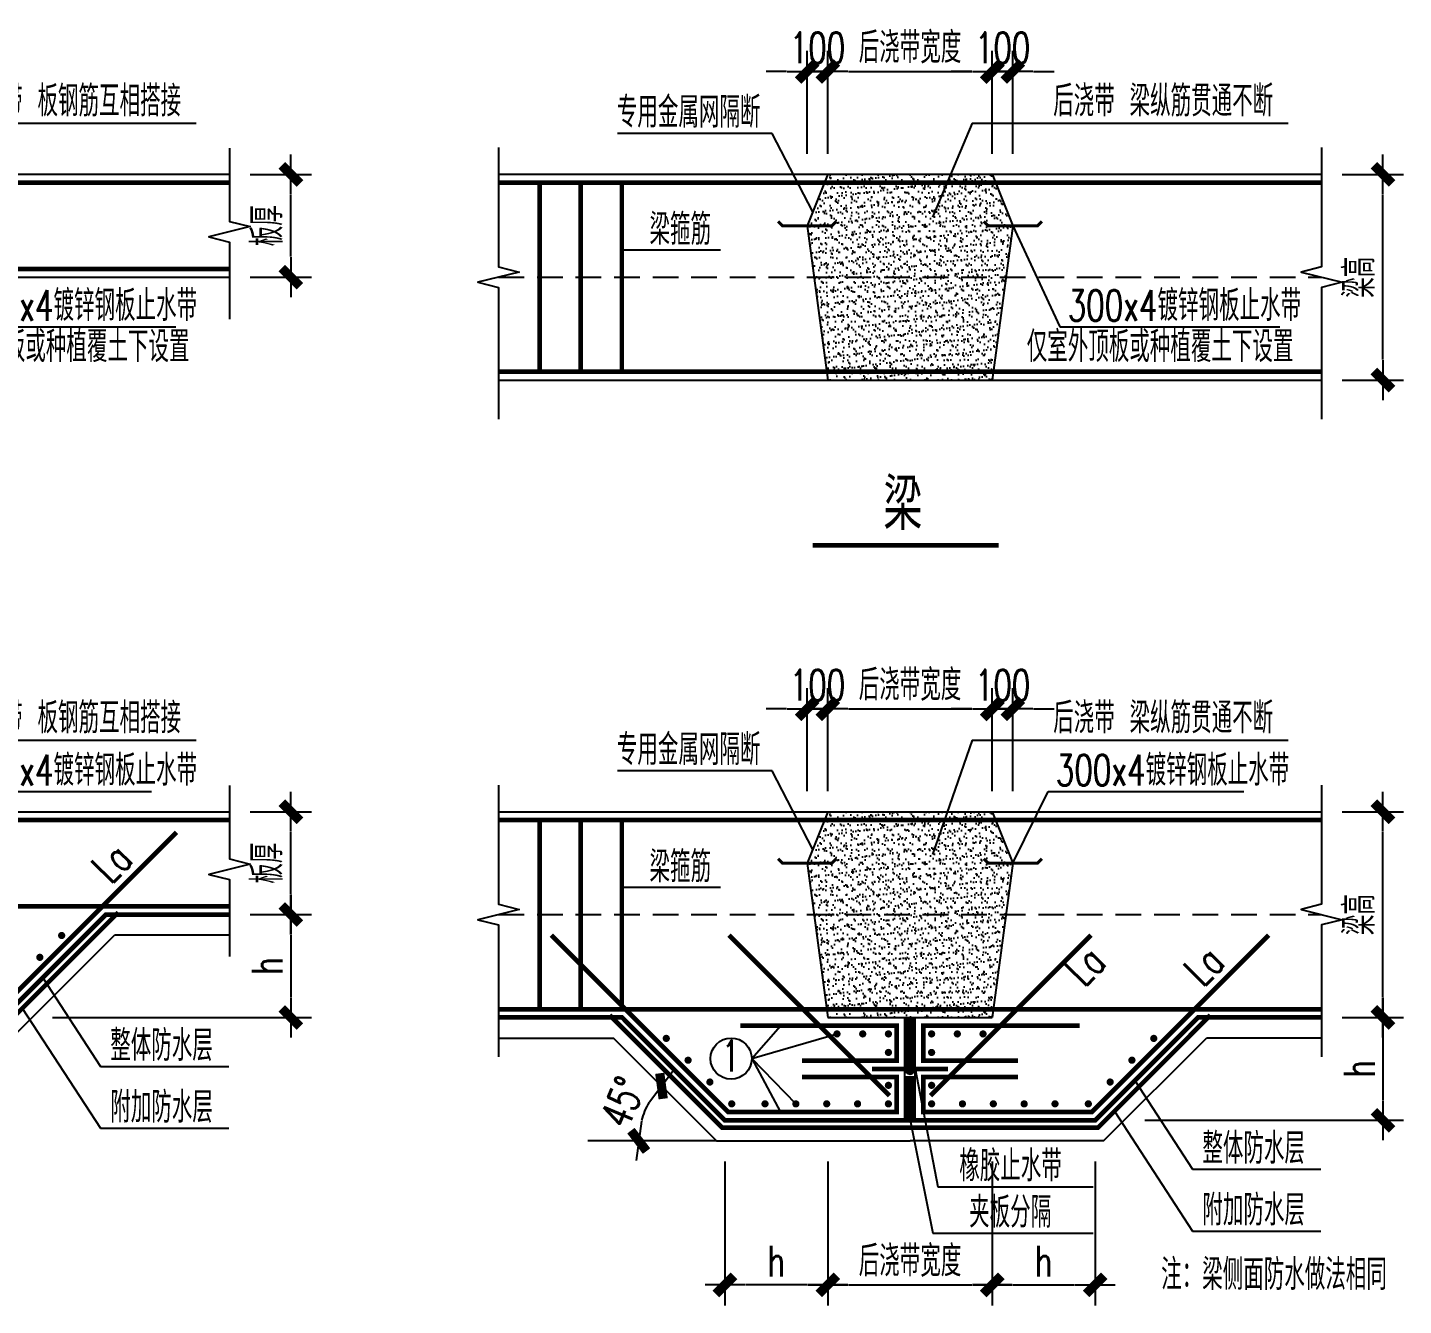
# Model space of a CAD drawing. Extents: x 497777 to 784122, y -229332 to 980813.
# Drawn here: x 514432 to 527812, y 659458 to 671881 of the extents above; entities that cross this region are included whole.
import ezdxf

# ---------------------------------------------------------------- set-up
doc = ezdxf.new("R2010")
doc.units = 0
doc.header["$LTSCALE"] = 1000
doc.header["$MEASUREMENT"] = 0
doc.linetypes.add('HIDDEN', pattern=[0.375, 0.25, -0.125])
for name, color, linetype in [('S-BAR', 1, 'Continuous'), ('S-DIM', 81, 'Continuous'), ('S-DONUT', 11, 'Continuous'), ('S-GJ', 6, 'Continuous'), ('S-HATCH1-W', 252, 'Continuous'), ('S-SGJ', 21, 'Continuous'), ('S-SHAPE', 51, 'Continuous'), ('S-SHAPE1', 165, 'Continuous'), ('S-SHAPE2', 165, 'HIDDEN'), ('S-TEXT', 211, 'Continuous')]:
    doc.layers.add(name, color=color, linetype=linetype)
doc.styles.add('SS1', font='tj-romans1.shx', dxfattribs={"width": 0.7, "bigfont": 'tj-hztxt1.shx'})
doc.dimstyles.new('S-25-100A', dxfattribs={"dimscale": 100, "dimtxt": 3, "dimasz": 2, "dimexe": 2, "dimexo": 2, "dimgap": 0.8, "dimtad": 1, "dimdec": 0, "dimlfac": 0.25, "dimzin": 0, "dimdsep": 46, "dimtxsty": 'SS1', "dimblk1": 'TT', "dimblk2": 'TT', "dimsah": 1, "dimcen": 1, "dimclrd": 256, "dimclre": 256, "dimclrt": 256, "dimadec": 0, "dimazin": 0, "dimtfac": 1, "dimtdec": 0, "dimtix": 1, "dimtmove": 2, "dimatfit": 0, "dimldrblk": 'TT', "dimfxl": 2, "dimtolj": 1, "dimtzin": 0, "dimarcsym": 0})
doc.dimstyles.new('S-50-100A', dxfattribs={"dimscale": 100, "dimtxt": 3, "dimasz": 2, "dimexe": 2, "dimexo": 2, "dimgap": 0.8, "dimtad": 1, "dimdec": 0, "dimlfac": 0.5, "dimzin": 0, "dimdsep": 46, "dimtxsty": 'SS1', "dimblk1": 'TT', "dimblk2": 'TT', "dimsah": 1, "dimcen": 1, "dimclrd": 256, "dimclre": 256, "dimclrt": 256, "dimadec": 0, "dimazin": 0, "dimtfac": 1, "dimtdec": 0, "dimtix": 1, "dimtmove": 2, "dimatfit": 0, "dimldrblk": 'TT', "dimfxl": 2, "dimtolj": 1, "dimtzin": 0, "dimarcsym": 0})

# ---------------------------------------------------------------- blocks, each defined once
blk = doc.blocks.new('TT')
blk.add_line((-0.969, 0), (0.969, 0))
at = {"const_width": 0.45}
blk.add_lwpolyline([(-0.442, -0.442), (0.442, 0.442)], dxfattribs=at)
blk = doc.blocks.new('*D299')
at = {"layer": 'Defpoints', "color": 0, "transparency": 16777216}
for p in [(516396, 670454), (516993, 670454), (516396, 669454)]:
    blk.add_point(p, dxfattribs=at)
at = {"layer": 'S-DIM', "lineweight": -2, "transparency": 16777216}
for p, q in [((516596, 670454), (517193, 670454)), ((516993, 669654), (516993, 670254)), ((516596, 669454), (517193, 669454))]:
    blk.add_line(p, q, dxfattribs=at)
at = {"layer": 'S-DIM', "lineweight": -2, "transparency": 16777216, "xscale": 200, "yscale": 200, "zscale": 200}
for p, rotation in [((516993, 670454), 90), ((516993, 669454), 270)]:
    blk.add_blockref('TT', p, dxfattribs=dict(at, rotation=rotation))
at = {"layer": 'S-DIM', "transparency": 16777216, "insert": (516763, 669954), "char_height": 300, "attachment_point": 5, "rotation": 90, "style": 'SS1'}
blk.add_mtext('\\A1;板厚', dxfattribs=at)
blk = doc.blocks.new('*D303')
at = {"layer": 'Defpoints', "color": 0, "transparency": 16777216}
for p in [(527016, 670454), (527612, 670454), (527016, 668454)]:
    blk.add_point(p, dxfattribs=at)
at = {"layer": 'S-DIM', "lineweight": -2, "transparency": 16777216}
for p, q in [((527216, 670454), (527812, 670454)), ((527612, 668654), (527612, 670254)), ((527216, 668454), (527812, 668454))]:
    blk.add_line(p, q, dxfattribs=at)
at = {"layer": 'S-DIM', "lineweight": -2, "transparency": 16777216, "xscale": 200, "yscale": 200, "zscale": 200}
for p, rotation in [((527612, 670454), 90), ((527612, 668454), 270)]:
    blk.add_blockref('TT', p, dxfattribs=dict(at, rotation=rotation))
at = {"layer": 'S-DIM', "transparency": 16777216, "insert": (527382, 669454), "char_height": 300, "attachment_point": 5, "rotation": 90, "style": 'SS1'}
blk.add_mtext('\\A1;梁高', dxfattribs=at)
blk = doc.blocks.new('*D305')
at = {"layer": 'Defpoints', "color": 0, "transparency": 16777216}
for p in [(523814, 671454), (522214, 670454), (523814, 670454)]:
    blk.add_point(p, dxfattribs=at)
at = {"layer": 'S-DIM', "lineweight": -2, "transparency": 16777216}
for p, q in [((522214, 670654), (522214, 671654)), ((523814, 670654), (523814, 671654)), ((522414, 671454), (523614, 671454))]:
    blk.add_line(p, q, dxfattribs=at)
at = {"layer": 'S-DIM', "lineweight": -2, "transparency": 16777216, "xscale": 200, "yscale": 200, "zscale": 200, "rotation": 180}
blk.add_blockref('TT', (522214, 671454), dxfattribs=at)
at = {"layer": 'S-DIM', "lineweight": -2, "transparency": 16777216, "xscale": 200, "yscale": 200, "zscale": 200}
blk.add_blockref('TT', (523814, 671454), dxfattribs=at)
at = {"layer": 'S-DIM', "transparency": 16777216, "insert": (523014, 671684), "char_height": 300, "attachment_point": 5, "style": 'SS1'}
blk.add_mtext('\\A1;后浇带宽度', dxfattribs=at)
blk = doc.blocks.new('*D306')
at = {"layer": 'Defpoints', "color": 0, "transparency": 16777216}
for p in [(522214, 671454), (522014, 670454), (522214, 670454)]:
    blk.add_point(p, dxfattribs=at)
at = {"layer": 'S-DIM', "lineweight": -2, "transparency": 16777216}
for p, q in [((522014, 670654), (522014, 671654)), ((522214, 670654), (522214, 671654)), ((521814, 671454), (521614, 671454)), ((522014, 671454), (522214, 671454)), ((522414, 671454), (522614, 671454))]:
    blk.add_line(p, q, dxfattribs=at)
at = {"layer": 'S-DIM', "lineweight": -2, "transparency": 16777216, "xscale": 200, "yscale": 200, "zscale": 200}
blk.add_blockref('TT', (522014, 671454), dxfattribs=at)
at = {"layer": 'S-DIM', "lineweight": -2, "transparency": 16777216, "xscale": 200, "yscale": 200, "zscale": 200, "rotation": 180}
blk.add_blockref('TT', (522214, 671454), dxfattribs=at)
at = {"layer": 'S-DIM', "transparency": 16777216, "insert": (522114, 671684), "char_height": 300, "attachment_point": 5, "style": 'SS1'}
blk.add_mtext('\\A1;100', dxfattribs=at)
blk = doc.blocks.new('*D307')
at = {"layer": 'Defpoints', "color": 0, "transparency": 16777216}
for p in [(523814, 671454), (523814, 670454), (524014, 670454)]:
    blk.add_point(p, dxfattribs=at)
at = {"layer": 'S-DIM', "lineweight": -2, "transparency": 16777216}
for p, q in [((523814, 670654), (523814, 671654)), ((524014, 670654), (524014, 671654)), ((523614, 671454), (523414, 671454)), ((524014, 671454), (523814, 671454)), ((524214, 671454), (524414, 671454))]:
    blk.add_line(p, q, dxfattribs=at)
at = {"layer": 'S-DIM', "lineweight": -2, "transparency": 16777216, "xscale": 200, "yscale": 200, "zscale": 200}
blk.add_blockref('TT', (523814, 671454), dxfattribs=at)
at = {"layer": 'S-DIM', "lineweight": -2, "transparency": 16777216, "xscale": 200, "yscale": 200, "zscale": 200, "rotation": 180}
blk.add_blockref('TT', (524014, 671454), dxfattribs=at)
at = {"layer": 'S-DIM', "transparency": 16777216, "insert": (523914, 671684), "char_height": 300, "attachment_point": 5, "style": 'SS1'}
blk.add_mtext('\\A1;100', dxfattribs=at)
blk = doc.blocks.new('*D308')
at = {"layer": 'Defpoints', "color": 0, "transparency": 16777216}
for p in [(516396, 664258), (516993, 664258), (516396, 663258)]:
    blk.add_point(p, dxfattribs=at)
at = {"layer": 'S-DIM', "lineweight": -2, "transparency": 16777216}
for p, q in [((516596, 664258), (517193, 664258)), ((516993, 663458), (516993, 664058)), ((516596, 663258), (517193, 663258))]:
    blk.add_line(p, q, dxfattribs=at)
at = {"layer": 'S-DIM', "lineweight": -2, "transparency": 16777216, "xscale": 200, "yscale": 200, "zscale": 200}
for p, rotation in [((516993, 664258), 90), ((516993, 663258), 270)]:
    blk.add_blockref('TT', p, dxfattribs=dict(at, rotation=rotation))
at = {"layer": 'S-DIM', "transparency": 16777216, "insert": (516763, 663758), "char_height": 300, "attachment_point": 5, "rotation": 90, "style": 'SS1'}
blk.add_mtext('\\A1;板厚', dxfattribs=at)
blk = doc.blocks.new('*D312')
at = {"layer": 'Defpoints', "color": 0, "transparency": 16777216}
for p in [(516396, 663258), (514477, 662258), (516993, 662258)]:
    blk.add_point(p, dxfattribs=at)
at = {"layer": 'S-DIM', "lineweight": -2, "transparency": 16777216}
for p, q in [((516596, 663258), (517193, 663258)), ((516993, 663058), (516993, 662458)), ((514677, 662258), (517193, 662258))]:
    blk.add_line(p, q, dxfattribs=at)
at = {"layer": 'S-DIM', "lineweight": -2, "transparency": 16777216, "xscale": 200, "yscale": 200, "zscale": 200}
for p, rotation in [((516993, 663258), 90), ((516993, 662258), 270)]:
    blk.add_blockref('TT', p, dxfattribs=dict(at, rotation=rotation))
at = {"layer": 'S-DIM', "transparency": 16777216, "insert": (516763, 662758), "char_height": 300, "attachment_point": 5, "rotation": 90, "style": 'SS1'}
blk.add_mtext('\\A1;h', dxfattribs=at)
blk = doc.blocks.new('*D288')
at = {"layer": 'Defpoints', "color": 0, "transparency": 16777216}
for p in [(527016, 664258), (527612, 664258), (527016, 662258)]:
    blk.add_point(p, dxfattribs=at)
at = {"layer": 'S-DIM', "lineweight": -2, "transparency": 16777216}
for p, q in [((527216, 664258), (527812, 664258)), ((527612, 662458), (527612, 664058)), ((527216, 662258), (527812, 662258))]:
    blk.add_line(p, q, dxfattribs=at)
at = {"layer": 'S-DIM', "lineweight": -2, "transparency": 16777216, "xscale": 200, "yscale": 200, "zscale": 200}
for p, rotation in [((527612, 664258), 90), ((527612, 662258), 270)]:
    blk.add_blockref('TT', p, dxfattribs=dict(at, rotation=rotation))
at = {"layer": 'S-DIM', "transparency": 16777216, "insert": (527382, 663258), "char_height": 300, "attachment_point": 5, "rotation": 90, "style": 'SS1'}
blk.add_mtext('\\A1;梁高', dxfattribs=at)
blk = doc.blocks.new('*D289')
at = {"layer": 'Defpoints', "color": 0, "transparency": 16777216}
for p in [(527016, 662258), (525097, 661258), (527612, 661258)]:
    blk.add_point(p, dxfattribs=at)
at = {"layer": 'S-DIM', "lineweight": -2, "transparency": 16777216}
for p, q in [((527216, 662258), (527812, 662258)), ((527612, 662058), (527612, 661458)), ((525297, 661258), (527812, 661258))]:
    blk.add_line(p, q, dxfattribs=at)
at = {"layer": 'S-DIM', "lineweight": -2, "transparency": 16777216, "xscale": 200, "yscale": 200, "zscale": 200}
for p, rotation in [((527612, 662258), 90), ((527612, 661258), 270)]:
    blk.add_blockref('TT', p, dxfattribs=dict(at, rotation=rotation))
at = {"layer": 'S-DIM', "transparency": 16777216, "insert": (527382, 661758), "char_height": 300, "attachment_point": 5, "rotation": 90, "style": 'SS1'}
blk.add_mtext('\\A1;h', dxfattribs=at)
blk = doc.blocks.new('*D290')
at = {"layer": 'Defpoints', "color": 0, "transparency": 16777216}
for p in [(522214, 661058), (523814, 661058), (523814, 659658)]:
    blk.add_point(p, dxfattribs=at)
at = {"layer": 'S-DIM', "lineweight": -2, "transparency": 16777216}
for p, q in [((522214, 660858), (522214, 659458)), ((523814, 660858), (523814, 659458)), ((522414, 659658), (523614, 659658))]:
    blk.add_line(p, q, dxfattribs=at)
at = {"layer": 'S-DIM', "lineweight": -2, "transparency": 16777216, "xscale": 200, "yscale": 200, "zscale": 200, "rotation": 180}
blk.add_blockref('TT', (522214, 659658), dxfattribs=at)
at = {"layer": 'S-DIM', "lineweight": -2, "transparency": 16777216, "xscale": 200, "yscale": 200, "zscale": 200}
blk.add_blockref('TT', (523814, 659658), dxfattribs=at)
at = {"layer": 'S-DIM', "transparency": 16777216, "insert": (523014, 659888), "char_height": 300, "attachment_point": 5, "style": 'SS1'}
blk.add_mtext('\\A1;后浇带宽度', dxfattribs=at)
blk = doc.blocks.new('*D291')
at = {"layer": 'Defpoints', "color": 0, "transparency": 16777216}
for p in [(521214, 661058), (522214, 661058), (521214, 659658)]:
    blk.add_point(p, dxfattribs=at)
at = {"layer": 'S-DIM', "lineweight": -2, "transparency": 16777216}
for p, q in [((521214, 660858), (521214, 659458)), ((522214, 660858), (522214, 659458)), ((522014, 659658), (521414, 659658))]:
    blk.add_line(p, q, dxfattribs=at)
at = {"layer": 'S-DIM', "lineweight": -2, "transparency": 16777216, "xscale": 200, "yscale": 200, "zscale": 200, "rotation": 180}
blk.add_blockref('TT', (521214, 659658), dxfattribs=at)
at = {"layer": 'S-DIM', "lineweight": -2, "transparency": 16777216, "xscale": 200, "yscale": 200, "zscale": 200}
blk.add_blockref('TT', (522214, 659658), dxfattribs=at)
at = {"layer": 'S-DIM', "transparency": 16777216, "insert": (521714, 659888), "char_height": 300, "attachment_point": 5, "style": 'SS1'}
blk.add_mtext('\\A1;h', dxfattribs=at)
blk = doc.blocks.new('*D292')
at = {"layer": 'Defpoints', "color": 0, "transparency": 16777216}
for p in [(523814, 661058), (524814, 661058), (524814, 659658)]:
    blk.add_point(p, dxfattribs=at)
at = {"layer": 'S-DIM', "lineweight": -2, "transparency": 16777216}
for p, q in [((523814, 660858), (523814, 659458)), ((524814, 660858), (524814, 659458)), ((524014, 659658), (524614, 659658))]:
    blk.add_line(p, q, dxfattribs=at)
at = {"layer": 'S-DIM', "lineweight": -2, "transparency": 16777216, "xscale": 200, "yscale": 200, "zscale": 200, "rotation": 180}
blk.add_blockref('TT', (523814, 659658), dxfattribs=at)
at = {"layer": 'S-DIM', "lineweight": -2, "transparency": 16777216, "xscale": 200, "yscale": 200, "zscale": 200}
blk.add_blockref('TT', (524814, 659658), dxfattribs=at)
at = {"layer": 'S-DIM', "transparency": 16777216, "insert": (524314, 659888), "char_height": 300, "attachment_point": 5, "style": 'SS1'}
blk.add_mtext('\\A1;h', dxfattribs=at)
blk = doc.blocks.new('*D293')
at = {"layer": 'Defpoints', "color": 0, "transparency": 16777216}
for p in [(520131, 662058), (520477, 661435), (519880, 661058), (521131, 661058), (521131, 661058)]:
    blk.add_point(p, dxfattribs=at)
at = {"layer": 'S-DIM', "lineweight": -2, "transparency": 16777216}
blk.add_arc((521131, 661058), 755, 150.2256, 164.7744, dxfattribs=at)
at = {"layer": 'S-DIM', "lineweight": -2, "transparency": 16777216, "xscale": 200, "yscale": 200, "zscale": 200}
for p, rotation in [((520597, 661591), 52.61278994000477), ((520376, 661058), 262.3872100599909)]:
    blk.add_blockref('TT', p, dxfattribs=dict(at, rotation=rotation))
at = {"layer": 'S-DIM', "transparency": 16777216, "insert": (520221, 661435), "char_height": 300, "attachment_point": 5, "rotation": 67.5, "style": 'SS1'}
blk.add_mtext('\\A1;45°', dxfattribs=at)
blk = doc.blocks.new('*D316')
at = {"layer": 'Defpoints', "color": 0, "transparency": 16777216}
for p in [(523814, 665258), (522214, 664258), (523814, 664258)]:
    blk.add_point(p, dxfattribs=at)
at = {"layer": 'S-DIM', "lineweight": -2, "transparency": 16777216}
for p, q in [((522214, 664458), (522214, 665458)), ((523814, 664458), (523814, 665458)), ((522414, 665258), (523614, 665258))]:
    blk.add_line(p, q, dxfattribs=at)
at = {"layer": 'S-DIM', "lineweight": -2, "transparency": 16777216, "xscale": 200, "yscale": 200, "zscale": 200, "rotation": 180}
blk.add_blockref('TT', (522214, 665258), dxfattribs=at)
at = {"layer": 'S-DIM', "lineweight": -2, "transparency": 16777216, "xscale": 200, "yscale": 200, "zscale": 200}
blk.add_blockref('TT', (523814, 665258), dxfattribs=at)
at = {"layer": 'S-DIM', "transparency": 16777216, "insert": (523014, 665488), "char_height": 300, "attachment_point": 5, "style": 'SS1'}
blk.add_mtext('\\A1;后浇带宽度', dxfattribs=at)
blk = doc.blocks.new('*D317')
at = {"layer": 'Defpoints', "color": 0, "transparency": 16777216}
for p in [(522214, 665258), (522014, 664258), (522214, 664258)]:
    blk.add_point(p, dxfattribs=at)
at = {"layer": 'S-DIM', "lineweight": -2, "transparency": 16777216}
for p, q in [((522014, 664458), (522014, 665458)), ((522214, 664458), (522214, 665458)), ((521814, 665258), (521614, 665258)), ((522014, 665258), (522214, 665258)), ((522414, 665258), (522614, 665258))]:
    blk.add_line(p, q, dxfattribs=at)
at = {"layer": 'S-DIM', "lineweight": -2, "transparency": 16777216, "xscale": 200, "yscale": 200, "zscale": 200}
blk.add_blockref('TT', (522014, 665258), dxfattribs=at)
at = {"layer": 'S-DIM', "lineweight": -2, "transparency": 16777216, "xscale": 200, "yscale": 200, "zscale": 200, "rotation": 180}
blk.add_blockref('TT', (522214, 665258), dxfattribs=at)
at = {"layer": 'S-DIM', "transparency": 16777216, "insert": (522114, 665488), "char_height": 300, "attachment_point": 5, "style": 'SS1'}
blk.add_mtext('\\A1;100', dxfattribs=at)
blk = doc.blocks.new('*D318')
at = {"layer": 'Defpoints', "color": 0, "transparency": 16777216}
for p in [(523814, 665258), (523814, 664258), (524014, 664258)]:
    blk.add_point(p, dxfattribs=at)
at = {"layer": 'S-DIM', "lineweight": -2, "transparency": 16777216}
for p, q in [((523814, 664458), (523814, 665458)), ((524014, 664458), (524014, 665458)), ((523614, 665258), (523414, 665258)), ((524014, 665258), (523814, 665258)), ((524214, 665258), (524414, 665258))]:
    blk.add_line(p, q, dxfattribs=at)
at = {"layer": 'S-DIM', "lineweight": -2, "transparency": 16777216, "xscale": 200, "yscale": 200, "zscale": 200}
blk.add_blockref('TT', (523814, 665258), dxfattribs=at)
at = {"layer": 'S-DIM', "lineweight": -2, "transparency": 16777216, "xscale": 200, "yscale": 200, "zscale": 200, "rotation": 180}
blk.add_blockref('TT', (524014, 665258), dxfattribs=at)
at = {"layer": 'S-DIM', "transparency": 16777216, "insert": (523914, 665488), "char_height": 300, "attachment_point": 5, "style": 'SS1'}
blk.add_mtext('\\A1;100', dxfattribs=at)

msp = doc.modelspace()

# ---------------------------------------------------------------- hatches: boundary and pattern name
at = {"layer": 'S-HATCH1-W'}
h = msp.add_hatch(dxfattribs=at)
h.set_pattern_fill('AR-SAND', color=256, scale=50, style=0)
h.set_pattern_definition([(37.5, (-615173.84, 95997.73), (-3.149668, 96.3411885), [0, -76, 0, -85, 0, -81.25]), (7.5, (-615173.84, 95997.73), (88.488835, 141.107303), [0, -41, 0, -68.5, 0, -26.25]), (327.5, (-615235.34, 95997.73), (155.707093, 0.2829527), [0, -25, 0, -90, 0, -117.5]), (317.5, (-615235.34, 95997.73), (150.30633, 43.883778), [0, -12.5, 0, -59, 0, -67.5])])
h.paths.add_polyline_path([(522213.7, 668454.4), (523813.7, 668454.4), (524013.7, 669954.4), (523813.7, 670454.4), (522213.7, 670454.4), (522013.7, 669954.4)])
h = msp.add_hatch(dxfattribs=at)
h.set_pattern_fill('AR-SAND', color=256, scale=50, style=0)
h.set_pattern_definition([(37.5, (-615173.84, 89801.03), (-3.149668, 96.3411885), [0, -76, 0, -85, 0, -81.25]), (7.5, (-615173.84, 89801.03), (88.488835, 141.107303), [0, -41, 0, -68.5, 0, -26.25]), (327.5, (-615235.34, 89801.03), (155.707093, 0.2829527), [0, -25, 0, -90, 0, -117.5]), (317.5, (-615235.34, 89801.03), (150.30633, 43.883778), [0, -12.5, 0, -59, 0, -67.5])])
h.paths.add_polyline_path([(522213.7, 662257.7), (523813.7, 662257.7), (524013.7, 663757.7), (523813.7, 664257.7), (522213.7, 664257.7), (522013.7, 663757.7)])
at = {"layer": 'S-SHAPE'}
h = msp.add_hatch(dxfattribs=at)
h.set_pattern_fill('HOUND', color=256, scale=100, style=0)
h.set_pattern_definition([(0, (-221934.8536, 1707995.007), (25, 6.25), [100, -50]), (90, (-221934.8536, 1707995.007), (-6.25, -25), [100, -50])])
h.paths.add_polyline_path([(523063.7, 662257.7), (522963.7, 662257.7), (522963.7, 661757.7, -1), (523063.7, 661757.7)])

# ---------------------------------------------------------------- linework, layer by layer
at = {"layer": 'S-BAR', "const_width": 45}
for points in [[(522963.7, 661757.7), (522643.7, 661757.7)], [(523063.7, 661757.7), (523383.7, 661757.7)]]:
    msp.add_lwpolyline(points, dxfattribs=at)
at = {"layer": 'S-BAR', "const_width": 50}
msp.add_lwpolyline([(522988.7, 661757.7, 1), (523038.7, 661757.7, 1)], format="xyb", close=True, dxfattribs=at)
at = {"layer": 'S-BAR'}
for start, end in [(0, 180), (180, 0)]:
    msp.add_arc((523013.7, 661757.7), 50, start, end, dxfattribs=at)
at = {"layer": 'S-DIM'}
msp.add_line((521130.9, 661057.7), (519880.3, 661057.7), dxfattribs=at)
at = {"layer": 'S-DONUT', "const_width": 35}
for points in [[(514776.7, 663066.5, 1), (514751.9, 663041.7, 1), (514776.7, 663066.5)], [(514564.5, 662854.4, 1), (514539.8, 662829.6, 1), (514564.5, 662854.4)], [(520631.2, 662066.5, -1), (520656, 662041.7, -1), (520631.2, 662066.5)], [(522286.2, 662097.7, -1), (522321.2, 662097.7, -1), (522286.2, 662097.7)], [(522536.2, 662097.7, -1), (522571.2, 662097.7, -1), (522536.2, 662097.7)], [(522786.2, 662097.7, -1), (522821.2, 662097.7, -1), (522786.2, 662097.7)], [(523241.2, 662097.7, 1), (523206.2, 662097.7, 1), (523241.2, 662097.7)], [(523491.2, 662097.7, 1), (523456.2, 662097.7, 1), (523491.2, 662097.7)], [(523741.2, 662097.7, 1), (523706.2, 662097.7, 1), (523741.2, 662097.7)], [(525396.2, 662066.5, 1), (525371.5, 662041.7, 1), (525396.2, 662066.5)], [(522786.2, 661917.7, 1), (522821.2, 661917.7, 1), (522786.2, 661917.7)], [(523241.2, 661917.7, -1), (523206.2, 661917.7, -1), (523241.2, 661917.7)], [(520843.3, 661854.4, -1), (520868.1, 661829.6, -1), (520843.3, 661854.4)], [(525184.1, 661854.4, 1), (525159.3, 661829.6, 1), (525184.1, 661854.4)], [(521055.5, 661642.2, -1), (521080.2, 661617.5, -1), (521055.5, 661642.2)], [(522786.2, 661597.7, 1), (522821.2, 661597.7, 1), (522786.2, 661597.7)], [(523241.2, 661597.7, -1), (523206.2, 661597.7, -1), (523241.2, 661597.7)], [(524971.9, 661642.2, 1), (524947.2, 661617.5, 1), (524971.9, 661642.2)], [(521262.5, 661417.7, -1), (521297.5, 661417.7, -1), (521262.5, 661417.7)], [(521586.2, 661417.7, -1), (521621.2, 661417.7, -1), (521586.2, 661417.7)], [(521886.2, 661417.7, -1), (521921.2, 661417.7, -1), (521886.2, 661417.7)], [(522186.2, 661417.7, -1), (522221.2, 661417.7, -1), (522186.2, 661417.7)], [(522486.2, 661417.7, -1), (522521.2, 661417.7, -1), (522486.2, 661417.7)], [(522786.2, 661417.7, -1), (522821.2, 661417.7, -1), (522786.2, 661417.7)], [(523241.2, 661417.7, 1), (523206.2, 661417.7, 1), (523241.2, 661417.7)], [(523541.2, 661417.7, 1), (523506.2, 661417.7, 1), (523541.2, 661417.7)], [(523841.2, 661417.7, 1), (523806.2, 661417.7, 1), (523841.2, 661417.7)], [(524141.2, 661417.7, 1), (524106.2, 661417.7, 1), (524141.2, 661417.7)], [(524441.2, 661417.7, 1), (524406.2, 661417.7, 1), (524441.2, 661417.7)], [(524764.9, 661417.7, 1), (524729.9, 661417.7, 1), (524764.9, 661417.7)]]:
    msp.add_lwpolyline(points, format="xyb", dxfattribs=at)
at = {"layer": 'S-GJ'}
for points, const_width in [([(508392.1, 670374.4), (516396.3, 670374.4)], 45), ([(519011.6, 670374.4), (527015.8, 670374.4)], 45), ([(519411.6, 670374.4), (519411.6, 668534.4)], 45), ([(519811.6, 670374.4), (519811.6, 668534.4)], 45), ([(520211.6, 670374.4), (520211.6, 668534.4)], 45), ([(522296.9, 669997.2), (522253.7, 669954.4), (521773.7, 669954.4), (521730.5, 669997.2)], 30), ([(524296.9, 669997.2), (524253.7, 669954.4), (523773.7, 669954.4), (523730.5, 669997.2)], 30), ([(508392.1, 669534.4), (516396.3, 669534.4)], 45), ([(519011.6, 668534.4), (527015.8, 668534.4)], 45), ([(508392.1, 664177.7), (516396.3, 664177.7)], 45), ([(519011.6, 664177.7), (527015.8, 664177.7)], 45), ([(519411.6, 664177.7), (519411.6, 662337.7)], 45), ([(519811.6, 664177.7), (519811.6, 662337.7)], 45), ([(520211.6, 664177.7), (520211.6, 662337.7)], 45), ([(513444.2, 662677.7), (512524.2, 662677.7), (512524.2, 662337.7), (514161, 662337.7), (515881, 664057.7)], 45), ([(522296.9, 663800.5), (522253.7, 663757.7), (521773.7, 663757.7), (521730.5, 663800.5)], 30), ([(524296.9, 663800.5), (524253.7, 663757.7), (523773.7, 663757.7), (523730.5, 663800.5)], 30), ([(508392.1, 663337.7), (516396.3, 663337.7)], 45), ([(521963.7, 661677.7), (522883.7, 661677.7), (522883.7, 661337.7), (521246.8, 661337.7), (519526.8, 663057.7)], 45), ([(522813.7, 661497.7), (521253.7, 663057.7)], 45), ([(524063.7, 661677.7), (523143.7, 661677.7), (523143.7, 661337.7), (524780.6, 661337.7), (526500.6, 663057.7)], 45), ([(523213.7, 661497.7), (524773.7, 663057.7)], 45), ([(519011.6, 662337.7), (527015.8, 662337.7)], 45), ([(521363.7, 662177.7), (522883.7, 662177.7), (522883.7, 661837.7), (521963.7, 661837.7)], 45), ([(524663.7, 662177.7), (523143.7, 662177.7), (523143.7, 661837.7), (524063.7, 661837.7)], 45)]:
    msp.add_lwpolyline(points, dxfattribs=dict(at, const_width=const_width))
at = {"layer": 'S-SGJ'}
for p, q in [((512997.2, 670951.5), (516070.9, 670951.5)), ((523616.7, 670951.5), (523233.2, 670037.1)), ((523616.7, 670951.5), (526690.4, 670951.5)), ((521671.7, 670851.5), (520168.7, 670851.5)), ((522067.3, 670088.4), (521671.7, 670851.5)), ((524013.7, 669954.4), (524471, 668972.6)), ((521169.7, 669716.3), (520211.6, 669716.3)), ((513736.2, 668972.6), (515873.6, 668972.6)), ((524471, 668972.6), (526608.4, 668972.6)), ((512997.2, 664954.8), (516070.9, 664954.8)), ((523616.7, 664954.8), (523233.2, 663840.4)), ((523616.7, 664954.8), (526690.4, 664954.8)), ((521671.7, 664654.8), (520168.7, 664654.8)), ((522067.3, 663891.7), (521671.7, 664654.8)), ((513736.2, 664454.8), (515639.4, 664454.8)), ((524013.7, 663757.7), (524355.7, 664454.8)), ((524355.7, 664454.8), (526258.9, 664454.8)), ((521169.7, 663519.6), (520211.6, 663519.6)), ((514579.8, 662643.3), (515142.5, 661781.4)), ((514381.9, 662346.4), (515142.5, 661181.4)), ((521474.3, 661857.9), (521753.6, 662177.7)), ((521474.3, 661857.9), (522303.7, 662097.7)), ((515142.5, 661781.4), (516389.1, 661781.4)), ((521474.3, 661857.9), (521753.6, 661337.7)), ((521474.3, 661857.9), (521903.7, 661417.7)), ((523063.7, 661757.7), (523285.4, 660610.2)), ((525199.3, 661643.3), (525762, 660781.4)), ((523013.7, 661257.7), (523235.4, 660160.2)), ((525001.4, 661346.4), (525762, 660181.4)), ((515142.5, 661181.4), (516389.1, 661181.4)), ((525762, 660781.4), (527008.6, 660781.4)), ((523285.4, 660610.2), (524793.3, 660610.2)), ((523235.4, 660160.2), (524793.3, 660160.2)), ((525762, 660181.4), (527008.6, 660181.4))]:
    msp.add_line(p, q, dxfattribs=at)
msp.add_circle((521274.3, 661857.9), 200, dxfattribs=at)
at = {"layer": 'S-SHAPE', "linetype": 'ByBlock'}
for p, q in [((508392.1, 670454.4), (516396.3, 670454.4)), ((519011.6, 670454.4), (527015.8, 670454.4)), ((508392.1, 669454.4), (516400.5, 669454.4)), ((519011.6, 668454.4), (527015.8, 668454.4)), ((508392.1, 664257.7), (516396.3, 664257.7)), ((519011.6, 664257.7), (527015.8, 664257.7)), ((516396.3, 663257.7), (515194.2, 663257.7)), ((516396.3, 663057.7), (515277, 663057.7)), ((519011.6, 662257.7), (520213.7, 662257.7)), ((527015.8, 662257.7), (525813.7, 662257.7)), ((519011.6, 662057.7), (520130.9, 662057.7)), ((527015.8, 662057.7), (525896.5, 662057.7)), ((521213.7, 661257.7), (523013.7, 661257.7)), ((524813.7, 661257.7), (523013.7, 661257.7)), ((521130.9, 661057.7), (523013.7, 661057.7)), ((524896.5, 661057.7), (523013.7, 661057.7))]:
    msp.add_line(p, q, dxfattribs=at)
at = {"layer": 'S-SHAPE'}
for p, q in [((522213.7, 670454.4), (522013.7, 669954.4)), ((523813.7, 670454.4), (524013.7, 669954.4)), ((522013.7, 669954.4), (522213.7, 668454.4)), ((524013.7, 669954.4), (523813.7, 668454.4)), ((522213.7, 664257.7), (522013.7, 663757.7)), ((523813.7, 664257.7), (524013.7, 663757.7)), ((522013.7, 663757.7), (522213.7, 662257.7)), ((524013.7, 663757.7), (523813.7, 662257.7)), ((514194.2, 662257.7), (515194.2, 663257.7)), ((514277, 662057.7), (515277, 663057.7)), ((521213.7, 661257.7), (520213.7, 662257.7)), ((522213.7, 662257.7), (523813.7, 662257.7)), ((522963.7, 661257.7), (522963.7, 662257.7)), ((523063.7, 661257.7), (523063.7, 662257.7)), ((524813.7, 661257.7), (525813.7, 662257.7)), ((521130.9, 661057.7), (520130.9, 662057.7)), ((524896.5, 661057.7), (525896.5, 662057.7))]:
    msp.add_line(p, q, dxfattribs=at)
at = {"layer": 'S-SHAPE', "const_width": 100}
msp.add_lwpolyline([(523013.7, 661687.7), (523013.7, 661257.7)], dxfattribs=at)
at = {"layer": 'S-SHAPE1'}
for points in [[(516396.3, 670707.8), (516396.3, 669995.5), (516596.3, 669945.5), (516196.3, 669845.5), (516396.3, 669795.5), (516396.3, 669046.3)], [(519011.6, 670713.9), (519011.6, 669554.4), (519211.6, 669504.4), (518811.6, 669404.4), (519011.6, 669354.4), (519011.6, 668072.9)], [(527015.8, 670713.9), (527015.8, 669554.4), (526815.8, 669504.4), (527215.8, 669404.4), (527015.8, 669354.4), (527015.8, 668072.9)], [(516396.3, 664511.1), (516396.3, 663798.8), (516596.3, 663748.8), (516196.3, 663648.8), (516396.3, 663598.8), (516396.3, 662849.6)], [(519011.6, 664517.2), (519011.6, 663357.7), (519211.6, 663307.7), (518811.6, 663207.7), (519011.6, 663157.7), (519011.6, 661876.2)], [(527015.8, 664517.2), (527015.8, 663357.7), (526815.8, 663307.7), (527215.8, 663207.7), (527015.8, 663157.7), (527015.8, 661876.2)]]:
    msp.add_lwpolyline(points, dxfattribs=at)
at = {"layer": 'S-SHAPE2'}
for p, q in [((519011.6, 669454.4), (527015.8, 669454.4)), ((519011.6, 663257.7), (527015.8, 663257.7))]:
    msp.add_line(p, q, dxfattribs=at)
at = {"layer": 'S-SHAPE2', "const_width": 45}
for points in [[(508392.1, 663257.7), (509594.2, 663257.7), (510594.2, 662257.7), (514194.2, 662257.7), (515194.2, 663257.7), (516396.3, 663257.7)], [(509474, 663278.9), (510565.2, 662187.7), (514223.2, 662187.7), (515314.4, 663278.9)], [(520093.5, 662278.9), (521184.7, 661187.7), (524842.7, 661187.7), (525933.9, 662278.9)], [(519011.6, 662257.7), (520213.7, 662257.7), (521213.7, 661257.7), (524813.7, 661257.7), (525813.7, 662257.7), (527015.8, 662257.7)]]:
    msp.add_lwpolyline(points, dxfattribs=at)
at = {"layer": 'S-TEXT', "const_width": 45}
msp.add_lwpolyline([(522068.4, 666847.6), (523875, 666847.6)], dxfattribs=at)

# ---------------------------------------------------------------- texts
at = {"layer": 'S-SGJ', "style": 'SS1', "width": 0.7}
for s, p in [('后浇带 板钢筋互相搭接 ', (513786.8, 671016.9)), ('后浇带 梁纵筋贯通不断', (524406.3, 671016.9)), ('专用金属网隔断', (520162.9, 670908.2)), ('梁箍筋', (520480.6, 669769.2)), ('300x4镀锌钢板止水带', (513812.3, 669029.2)), ('300x4镀锌钢板止水带', (524547.1, 669029.2)), ('仅室外顶板或种植覆土下设置', (513414.2, 668629.2)), ('仅室外顶板或种植覆土下设置', (524148.9, 668629.2)), ('后浇带 板钢筋互相搭接 ', (513786.8, 665020.2)), ('后浇带 梁纵筋贯通不断', (524406.3, 665020.2)), ('专用金属网隔断', (520162.9, 664711.5)), ('300x4镀锌钢板止水带', (513812.3, 664511.5)), ('300x4镀锌钢板止水带', (524431.8, 664511.5)), ('梁箍筋', (520480.6, 663572.5)), ('整体防水层', (515237.1, 661835.5)), ('1', (521180.4, 661732.4)), ('附加防水层', (515237.1, 661235.5)), ('整体防水层', (525856.6, 660835.5)), ('橡胶止水带', (523492.4, 660664.4)), ('附加防水层', (525856.6, 660235.5)), ('夹板分隔', (523588.5, 660214.4)), ('注：梁侧面防水做法相同', (525455.9, 659609))]:
    msp.add_text(s, height=300, dxfattribs=at).set_placement(p)
for p in [(515242, 663542.7), (524706.8, 662542.7), (525861.6, 662542.7)]:
    msp.add_text('La', height=300, rotation=45, dxfattribs=at).set_placement(p)
at = {"layer": 'S-TEXT', "style": 'SS1', "width": 0.8}
msp.add_text('梁', height=500, dxfattribs=at).set_placement((522754.2, 666997.6))

# ---------------------------------------------------------------- dimensions: what is measured, and where the dimension line sits
at = {"layer": 'S-DIM'}
for base, p1, p2, text, dimstyle, picture, middle in [((522213.7, 671454.4), (522013.7, 670454.4), (522213.7, 670454.4), '100', 'S-50-100A', '*D306', (522113.7, 671684.4)), ((523813.7, 671454.4), (522213.7, 670454.4), (523813.7, 670454.4), '后浇带宽度', 'S-50-100A', '*D305', (523013.7, 671684.4)), ((522213.7, 665257.7), (522013.7, 664257.7), (522213.7, 664257.7), '100', 'S-50-100A', '*D317', (522113.7, 665487.7)), ((523813.7, 665257.7), (522213.7, 664257.7), (523813.7, 664257.7), '后浇带宽度', 'S-50-100A', '*D316', (523013.7, 665487.7)), ((523813.7, 659657.7), (522213.7, 661057.7), (523813.7, 661057.7), '后浇带宽度', 'S-50-100A', '*D290', (523013.7, 659887.7)), ((524813.7, 659657.7), (523813.7, 661057.7), (524813.7, 661057.7), 'h', 'S-25-100A', '*D292', (524313.7, 659887.7))]:
    dim = msp.add_linear_dim(base=base, p1=p1, p2=p2, text=text, dimstyle=dimstyle, dxfattribs=at)
    dim.commit()
    dim.dimension.update_dxf_attribs({"geometry": picture, "text_midpoint": middle})
for base, p1, p2, angle, text, dimstyle, picture, middle in [((523813.7, 671454.4), (524013.7, 670454.4), (523813.7, 670454.4), 180, '100', 'S-50-100A', '*D307', (523913.7, 671684.4)), ((516992.6, 670454.4), (516396.3, 669454.4), (516396.3, 670454.4), 90, '板厚', 'S-25-100A', '*D299', (516762.6, 669954.4)), ((527612.1, 670454.4), (527015.8, 668454.4), (527015.8, 670454.4), 90, '梁高', 'S-25-100A', '*D303', (527382.1, 669454.4)), ((523813.7, 665257.7), (524013.7, 664257.7), (523813.7, 664257.7), 180, '100', 'S-50-100A', '*D318', (523913.7, 665487.7)), ((516992.6, 664257.7), (516396.3, 663257.7), (516396.3, 664257.7), 90, '板厚', 'S-25-100A', '*D308', (516762.6, 663757.7)), ((527612.1, 664257.7), (527015.8, 662257.7), (527015.8, 664257.7), 90, '梁高', 'S-25-100A', '*D288', (527382.1, 663257.7)), ((516992.6, 662257.7), (516396.3, 663257.7), (514477, 662257.7), 270, 'h', 'S-25-100A', '*D312', (516762.6, 662757.7)), ((527612.1, 661257.7), (527015.8, 662257.7), (525096.5, 661257.7), 270, 'h', 'S-25-100A', '*D289', (527382.1, 661757.7)), ((521213.7, 659657.7), (522213.7, 661057.7), (521213.7, 661057.7), 180, 'h', 'S-25-100A', '*D291', (521713.7, 659887.7))]:
    dim = msp.add_linear_dim(base=base, p1=p1, p2=p2, angle=angle, text=text, dimstyle=dimstyle, dxfattribs=at)
    dim.commit()
    dim.dimension.update_dxf_attribs({"geometry": picture, "text_midpoint": middle})
dim = msp.add_angular_dim_2l(base=(520477.1, 661435.1), line1=((521130.9, 661057.7), (519880.3, 661057.7)), line2=((521130.9, 661057.7), (520130.9, 662057.7)), dimstyle='S-25-100A', dxfattribs=at)
dim.commit()
dim.dimension.update_dxf_attribs({"geometry": '*D293', "text_midpoint": (520221, 661434.6)})

doc.saveas('drawing.dxf')
